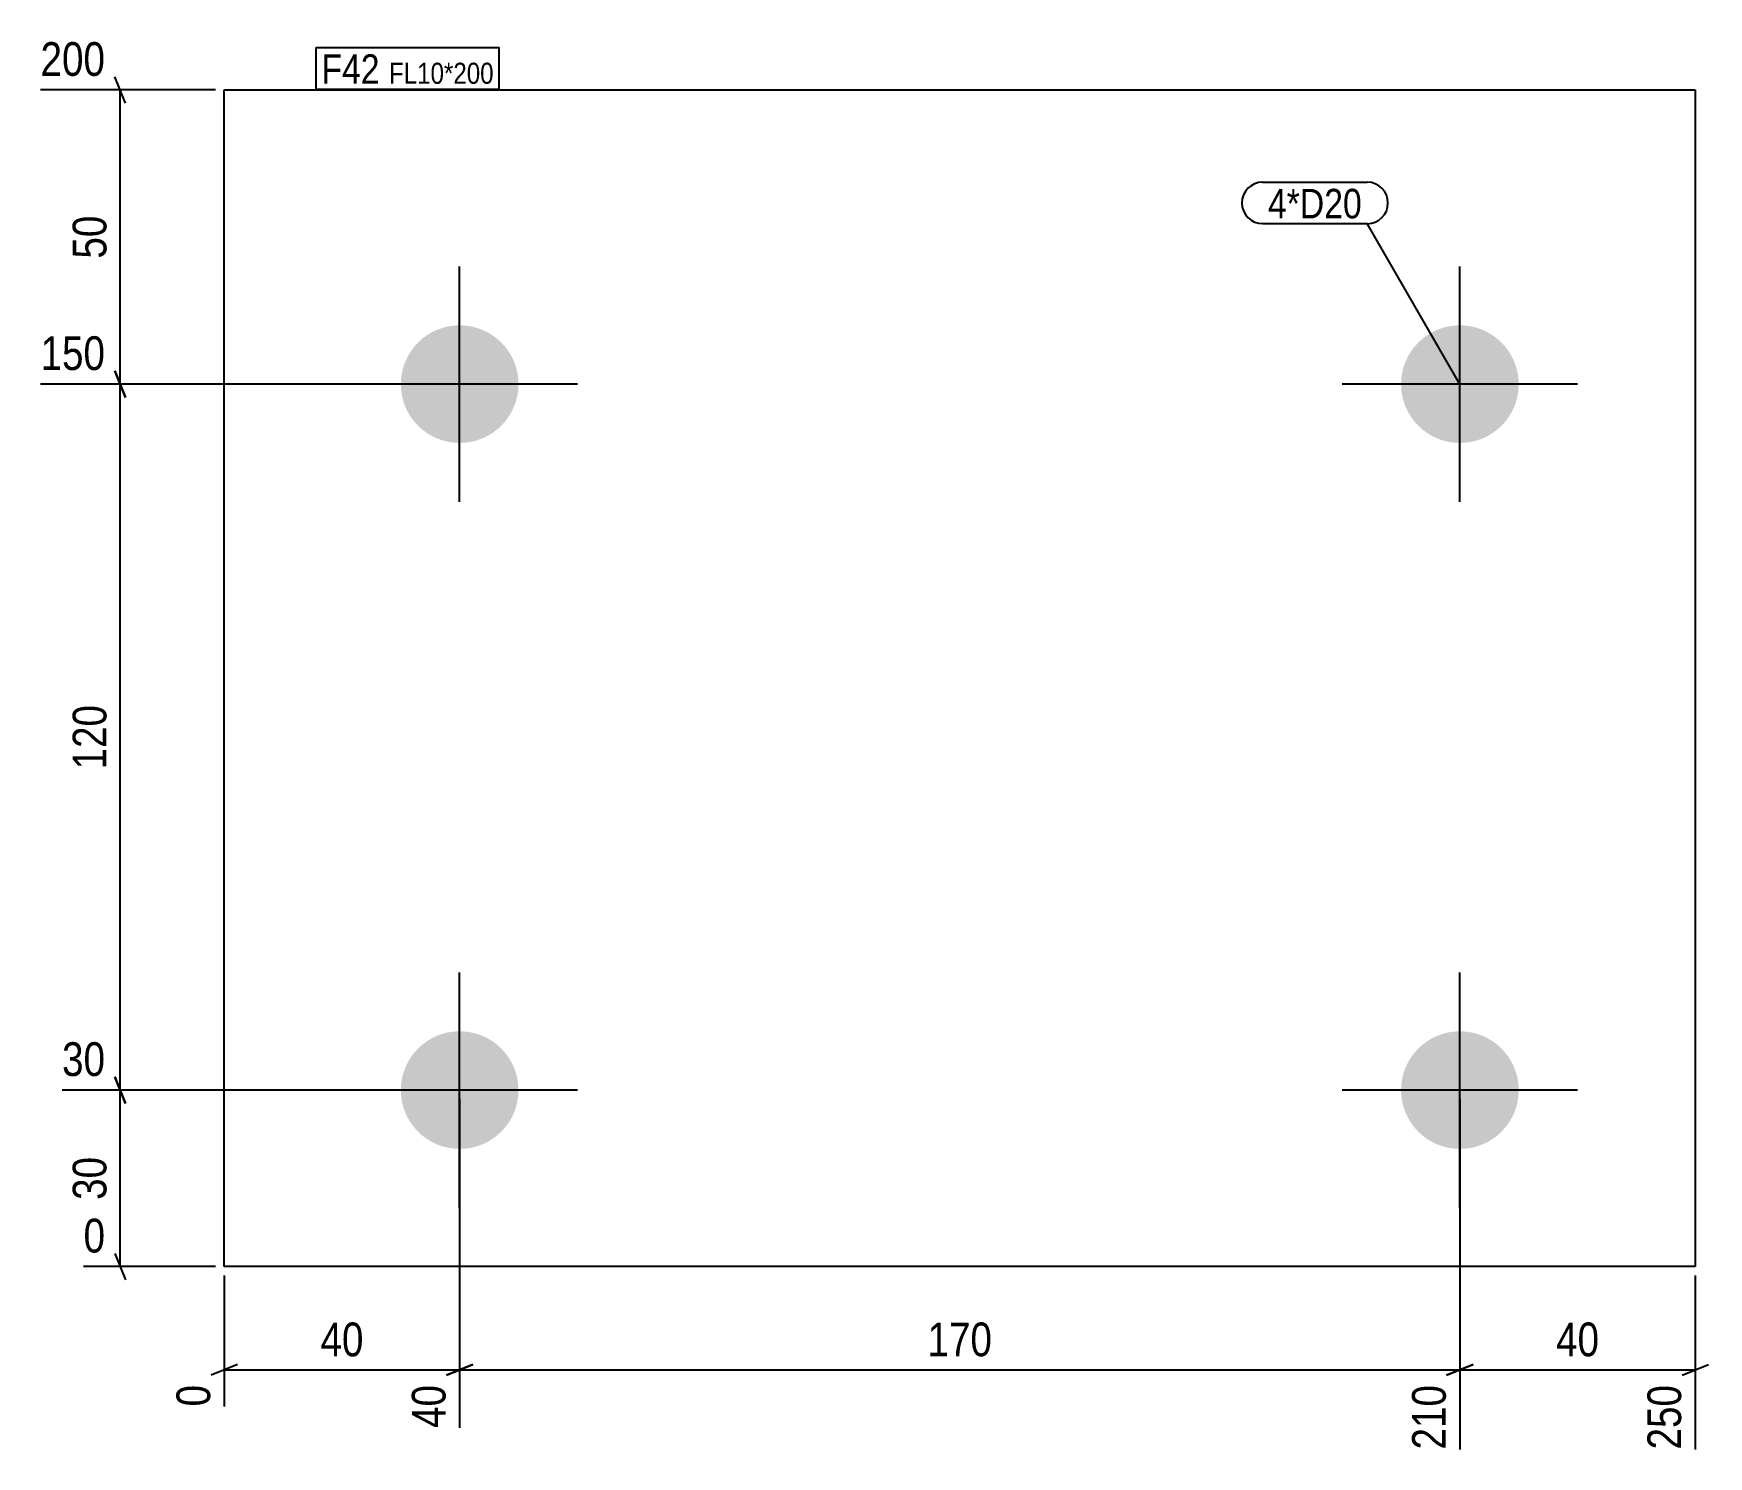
# Model space of a CAD drawing. Header units: millimetres. Extents: x 3 to 288, y 3 to 245.
import ezdxf

# ---------------------------------------------------------------- set-up
doc = ezdxf.new("R2010")
doc.units = ezdxf.units.MM
for name, color, linetype in [('MÅLSÆTNING', 7, 'Continuous'), ('STÅL', 7, 'Continuous'), ('TEKST', 7, 'Continuous')]:
    doc.layers.add(name, color=color, linetype=linetype)
doc.styles.add('Arial Narrow', font='ARIALN.TTF', dxfattribs={"height": 0.2})

msp = doc.modelspace()

# ---------------------------------------------------------------- hatches: boundary and pattern name
at = {"layer": 'STÅL', "linetype": 'Continuous'}
for points in [[(65.73, 185.58, -1), (85.73, 185.58, -1)], [(235.73, 185.58, -1), (255.73, 185.58, -1)], [(65.73, 65.58, -1), (85.73, 65.58, -1)], [(235.73, 65.58, -1), (255.73, 65.58, -1)]]:
    msp.add_hatch(color=3, dxfattribs=at).paths.add_polyline_path(points)

# ---------------------------------------------------------------- linework, layer by layer
at = {"layer": 'MÅLSÆTNING', "color": 7, "linetype": 'Continuous'}
for p, q in [((18.92, 233.33), (17.12, 237.83)), ((34.23, 235.58), (4.5, 235.58)), ((18.02, 185.58), (18.02, 235.58)), ((74.23, 185.58), (4.5, 185.58)), ((74.23, 185.58), (4.5, 185.58)), ((17.12, 187.83), (18.92, 183.33)), ((18.92, 183.33), (17.12, 187.83)), ((74.23, 65.58), (8.16, 65.58)), ((18.92, 63.33), (17.12, 67.83)), ((18.02, 35.58), (18.02, 65.58)), ((75.73, 64.08), (75.73, 8.16)), ((75.73, 64.08), (75.73, 8.16)), ((245.73, 64.08), (245.73, 4.5)), ((245.73, 64.08), (245.73, 4.5)), ((17.12, 37.83), (18.92, 33.33)), ((34.23, 35.58), (11.81, 35.58)), ((35.73, 34.08), (35.73, 11.81)), ((285.73, 34.08), (285.73, 4.5)), ((37.98, 18.92), (33.48, 17.12)), ((35.73, 18.02), (75.73, 18.02)), ((77.98, 18.92), (73.48, 17.12)), ((73.48, 17.12), (77.98, 18.92)), ((75.73, 18.02), (245.73, 18.02)), ((247.98, 18.92), (243.48, 17.12)), ((243.48, 17.12), (247.98, 18.92)), ((245.73, 18.02), (285.73, 18.02)), ((283.48, 17.12), (287.98, 18.92))]:
    msp.add_line(p, q, dxfattribs=at)
at = {"layer": 'STÅL', "color": 2, "linetype": 'Continuous'}
for p, q in [((35.73, 35.58), (35.73, 235.58)), ((35.73, 235.58), (285.73, 235.58)), ((285.73, 235.58), (285.73, 35.58)), ((285.73, 35.58), (35.73, 35.58))]:
    msp.add_line(p, q, dxfattribs=at)
at = {"layer": 'STÅL', "color": 3, "linetype": 'Continuous'}
for p, q in [((75.73, 165.58), (75.73, 205.58)), ((245.73, 165.58), (245.73, 205.58)), ((95.73, 185.58), (55.73, 185.58)), ((265.73, 185.58), (225.73, 185.58)), ((75.73, 45.58), (75.73, 85.58)), ((245.73, 45.58), (245.73, 85.58)), ((95.73, 65.58), (55.73, 65.58)), ((265.73, 65.58), (225.73, 65.58))]:
    msp.add_line(p, q, dxfattribs=at)

# ---------------------------------------------------------------- wipeouts: each hides what was drawn before it
at = {"color": 0}
msp.add_wipeout([(229.08, 213.76), (229.08, 219.01), (213.1, 219.01), (213.1, 213.76)], dxfattribs=at).dxf.layer = 'TEKST'

# ---------------------------------------------------------------- next in the draw order: wipeouts: each hides what was drawn before it
at = {"color": 0, "linetype": 'Continuous'}
for points in [[(16.67, 236.78), (16.67, 245.18), (3.3, 245.18), (3.3, 236.78)], [(16.67, 66.78), (16.67, 75.18), (6.96, 75.18), (6.96, 66.78)], [(34.53, 16.67), (26.13, 16.67), (26.13, 10.61), (34.53, 10.61)], [(74.53, 16.67), (66.13, 16.67), (66.13, 6.96), (74.53, 6.96)], [(244.53, 16.67), (236.13, 16.67), (236.13, 3.3), (244.53, 3.3)], [(284.53, 16.67), (276.13, 16.67), (276.13, 3.3), (284.53, 3.3)]]:
    msp.add_wipeout(points, dxfattribs=at).dxf.layer = 'MÅLSÆTNING'
at = {"color": 0}
for points, layer in [([(16.89, 215.44), (8.49, 215.44), (8.49, 205.72), (16.89, 205.72)], 'MÅLSÆTNING'), ([(16.89, 55.44), (8.49, 55.44), (8.49, 45.72), (16.89, 45.72)], 'MÅLSÆTNING'), ([(60.59, 19.14), (60.59, 27.54), (50.88, 27.54), (50.88, 19.14)], 'MÅLSÆTNING'), ([(167.42, 19.14), (167.42, 27.54), (154.05, 27.54), (154.05, 19.14)], 'MÅLSÆTNING'), ([(270.59, 19.14), (270.59, 27.54), (260.88, 27.54), (260.88, 19.14)], 'MÅLSÆTNING'), ([(62.14, 236.63), (62.14, 241.88), (52.23, 241.88), (52.23, 236.63)], 'TEKST'), ([(81.53, 236.63), (81.53, 240.38), (63.72, 240.38), (63.72, 236.63)], 'TEKST'), ([(229.08, 213.76), (229.08, 219.01), (213.1, 219.01), (213.1, 213.76)], 'TEKST')]:
    msp.add_wipeout(points, dxfattribs=at).dxf.layer = layer

# ---------------------------------------------------------------- next in the draw order: linework, layer by layer
at = {"layer": 'MÅLSÆTNING', "color": 7, "linetype": 'Continuous'}
for p, q in [((18.02, 65.58), (18.02, 185.58)), ((74.23, 65.58), (8.16, 65.58)), ((17.12, 67.83), (18.92, 63.33))]:
    msp.add_line(p, q, dxfattribs=at)
at = {"layer": 'TEKST', "color": 7, "linetype": 'Continuous'}
for p, q in [((212.2, 219.91), (229.98, 219.91)), ((212.2, 212.86), (229.98, 212.86)), ((245.73, 185.58), (229.98, 212.86))]:
    msp.add_line(p, q, dxfattribs=at)
for centre, radius, start, end in [((212.2, 216.38), 3.52, 90, 270), ((229.98, 216.38), 3.53, 270, 90)]:
    msp.add_arc(centre, radius, start, end, dxfattribs=at)

# ---------------------------------------------------------------- next in the draw order: texts
at = {"layer": 'MÅLSÆTNING', "color": 3, "linetype": 'Continuous', "style": 'Arial Narrow'}
for s, p in [('200', (4.5, 237.98)), ('30', (8.16, 67.98))]:
    msp.add_text(s, height=5.727, dxfattribs=at).set_placement(p)
at = {"layer": 'MÅLSÆTNING', "color": 3, "style": 'Arial Narrow'}
for s, p in [('50', (15.69, 206.92)), ('30', (15.69, 46.92))]:
    msp.add_text(s, height=5.727, rotation=90.0002, dxfattribs=at).set_placement(p)
for s, p in [('40', (52.08, 20.34)), ('170', (155.25, 20.34)), ('40', (262.08, 20.34))]:
    msp.add_text(s, height=5.727, dxfattribs=at).set_placement(p)
at = {"layer": 'MÅLSÆTNING', "color": 3, "linetype": 'Continuous', "style": 'Arial Narrow'}
for s, height, p in [('0', 5.73, (33.33, 11.81)), ('40', 5.727, (73.33, 8.16)), ('210', 5.727, (243.33, 4.5)), ('250', 5.727, (283.33, 4.5))]:
    msp.add_text(s, height=height, rotation=90.0002, dxfattribs=at).set_placement(p)
at = {"layer": 'TEKST', "color": 3, "style": 'Arial Narrow'}
msp.add_text('4*D20', height=5.011, dxfattribs=at).set_placement((213.1, 213.76))

# ---------------------------------------------------------------- next in the draw order: wipeouts: each hides what was drawn before it
at = {"color": 0, "linetype": 'Continuous'}
msp.add_wipeout([(16.67, 36.78), (16.67, 45.18), (10.61, 45.18), (10.61, 36.78)], dxfattribs=at).dxf.layer = 'MÅLSÆTNING'
at = {"color": 0}
for points in [[(62.14, 236.63), (62.14, 241.88), (52.23, 241.88), (52.23, 236.63)], [(81.53, 236.63), (81.53, 240.38), (63.72, 240.38), (63.72, 236.63)]]:
    msp.add_wipeout(points, dxfattribs=at).dxf.layer = 'TEKST'

# ---------------------------------------------------------------- next in the draw order: linework, layer by layer
at = {"layer": 'TEKST', "color": 7, "linetype": 'Continuous'}
for p, q in [((51.33, 242.78), (82.43, 242.78)), ((51.33, 235.73), (51.33, 242.78)), ((82.43, 235.73), (82.43, 242.78)), ((51.33, 235.73), (82.43, 235.73))]:
    msp.add_line(p, q, dxfattribs=at)

# ---------------------------------------------------------------- next in the draw order: texts
at = {"layer": 'MÅLSÆTNING', "color": 3, "linetype": 'Continuous', "style": 'Arial Narrow'}
msp.add_text('0', height=5.73, dxfattribs=at).set_placement((11.81, 37.98))
at = {"layer": 'TEKST', "color": 3, "style": 'Arial Narrow'}
for s, height, p in [('F42', 5.011, (52.23, 236.63)), ('FL10*200', 3.579, (63.72, 236.63))]:
    msp.add_text(s, height=height, dxfattribs=at).set_placement(p)

# ---------------------------------------------------------------- next in the draw order: wipeouts: each hides what was drawn before it
at = {"color": 0, "linetype": 'Continuous'}
msp.add_wipeout([(16.67, 186.78), (16.67, 195.18), (3.3, 195.18), (3.3, 186.78)], dxfattribs=at).dxf.layer = 'MÅLSÆTNING'
at = {"color": 0}
msp.add_wipeout([(16.89, 132.26), (8.49, 132.26), (8.49, 118.89), (16.89, 118.89)], dxfattribs=at).dxf.layer = 'MÅLSÆTNING'

# ---------------------------------------------------------------- next in the draw order: texts
at = {"layer": 'MÅLSÆTNING', "color": 3, "linetype": 'Continuous', "style": 'Arial Narrow'}
msp.add_text('150', height=5.727, dxfattribs=at).set_placement((4.5, 187.98))
at = {"layer": 'MÅLSÆTNING', "color": 3, "style": 'Arial Narrow'}
msp.add_text('120', height=5.727, rotation=90.0002, dxfattribs=at).set_placement((15.69, 120.09))

doc.saveas('drawing.dxf')
